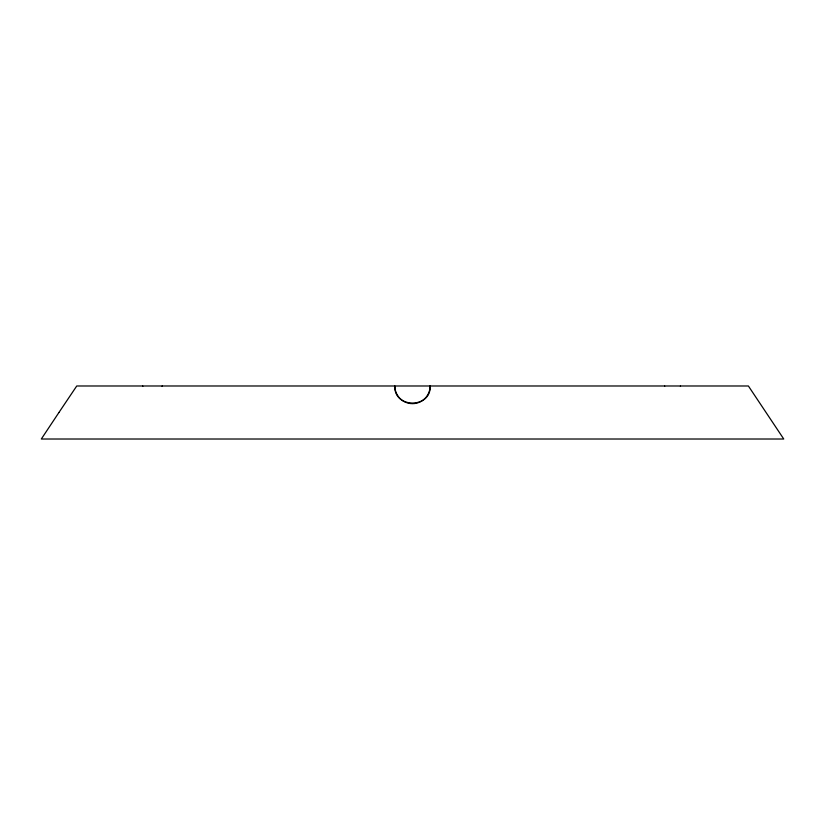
<?xml version="1.0" encoding="UTF-8"?>
<svg xmlns="http://www.w3.org/2000/svg" width="825" height="825" viewBox="0 0 825 825"><rect width="100%" height="100%" fill="white"/><g stroke="black" fill="none" stroke-linecap="round" stroke-linejoin="round"><path stroke-width="1.24" d="M664.641 386.358A17.676 7.899 90 0 1 664.641 385.987M680.439 385.987A17.676 7.899 90 0 1 680.439 386.378M162.195 385.976A17.676 9.735 -90 0 1 162.195 386.451M142.725 386.471A17.676 9.735 -90 0 1 142.715 385.976M430.176 385.987C431.248 408.736 393.752 408.736 394.824 385.987A17.676 17.634 -90 0 0 412.5 403.662A17.676 17.634 -90 0 0 430.134 385.987M58.926 412.5L41.312 439.013L783.75 439.013L748.388 385.987L76.746 385.987L58.926 412.5"/></g></svg>
